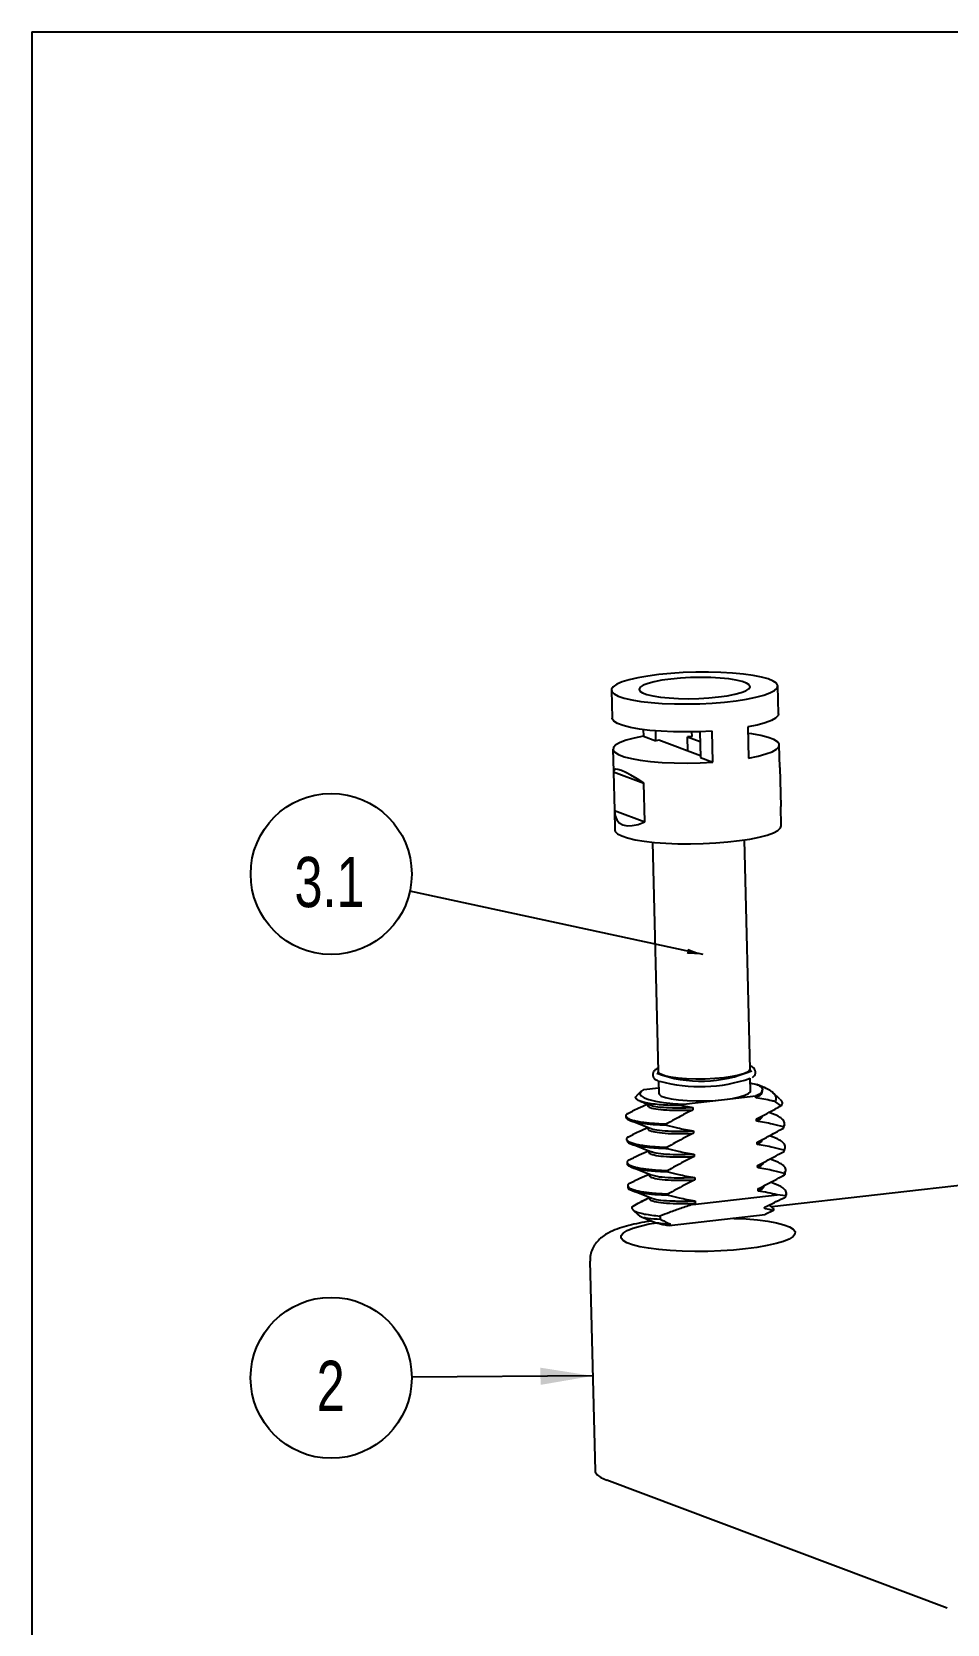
# Paper-space layout 'Layout1' of a CAD drawing. Extents: x 0.3 to 10.8, y 0.2 to 8.2.
# Drawn here: x 0.33 to 2.604, y 4.233 to 8.192 of the extents above; entities that cross this region are included whole.
import ezdxf

# ---------------------------------------------------------------- set-up
doc = ezdxf.new("R2010")
doc.units = 0
doc.header["$MEASUREMENT"] = 0
doc.linetypes.add('SLD-SOLID', pattern=[0])
doc.layers.get('0').update_dxf_attribs({"linetype": 'CONTINUOUS'})
doc.layers.add('SLD-0', color=7, linetype='SLD-SOLID')
doc.styles.add('SLDTEXTSTYLE1', font='TXT', dxfattribs={"width": 0.75})
doc.dimstyles.new('SLDDIMSTYLE0', dxfattribs={"dimtxt": 0.18, "dimasz": 0.13, "dimexe": 0, "dimexo": 0.0625, "dimgap": 0, "dimtad": 0, "dimtih": 1, "dimtoh": 1, "dimdec": 0, "dimrnd": 1e-09, "dimzin": 0, "dimtxsty": 'STANDARD', "dimsah": 1, "dimcen": 0.09, "dimazin": 3, "dimtfac": 0.13, "dimtdec": 0, "dimtofl": 0, "dimtmove": 0, "dimatfit": 3, "dimtolj": 1, "dimtzin": 0})
doc.dimstyles.new('SLDDIMSTYLE1', dxfattribs={"dimtxt": 0.18, "dimasz": 0.04, "dimexe": 0, "dimexo": 0.0625, "dimgap": 0, "dimtad": 0, "dimtih": 1, "dimtoh": 1, "dimdec": 0, "dimrnd": 1e-09, "dimzin": 0, "dimtxsty": 'STANDARD', "dimblk1": 'DOT', "dimblk2": 'DOT', "dimsah": 1, "dimcen": 0.09, "dimazin": 3, "dimtfac": 0.04, "dimtdec": 0, "dimtofl": 0, "dimtmove": 0, "dimatfit": 3, "dimtolj": 1, "dimtzin": 0})

# ---------------------------------------------------------------- blocks, each defined once
blk = doc.blocks.new('SW_NOTE_3')
at = {"layer": 'SLD-0', "color": 0}
blk.add_circle((-0.2001, -0.0015), 0.2001, dxfattribs=at)
at = {"layer": 'SLD-0', "color": 0, "insert": (-0.2013, 0.041), "char_height": 0.125, "attachment_point": 2, "style": 'SLDTEXTSTYLE1'}
blk.add_mtext('2', dxfattribs=at)
blk = doc.blocks.new('SW_NOTE_4')
at = {"layer": 'SLD-0', "color": 0}
blk.add_circle((-0.1955, 0.0424), 0.2001, dxfattribs=at)
at = {"layer": 'SLD-0', "color": 0, "insert": (-0.1997, 0.085), "char_height": 0.125, "attachment_point": 2, "style": 'SLDTEXTSTYLE1'}
blk.add_mtext('3.1', dxfattribs=at)
blk = doc.blocks.new('_DOT')
at = {"color": 0, "linetype": 'BYBLOCK'}
blk.add_line((-0.5, 0), (-1, 0), dxfattribs=at)
at = {"color": 0, "linetype": 'BYBLOCK', "const_width": 0.5}
blk.add_lwpolyline([(-0.25, 0, 1), (0.25, 0, 1)], format="xyb", close=True, dxfattribs=at)

psp = doc.layouts.get("Layout1")

# ---------------------------------------------------------------- linework, layer by layer
at = {"color": 7, "linetype": 'SLD-SOLID'}
for p, q in [((1.7702, 6.5556), (1.7719, 6.486)), ((2.1852, 6.4963), (2.1834, 6.5658)), ((1.8493, 6.4573), (1.8497, 6.4412)), ((1.8807, 6.4296), (1.8801, 6.4542)), ((2.0223, 6.3763), (2.0204, 6.4536)), ((2.1092, 6.4638), (2.1111, 6.3865)), ((1.8497, 6.4412), (1.8807, 6.4296)), ((1.9912, 6.3924), (1.8882, 6.4312)), ((1.9601, 6.4041), (1.9592, 6.4393)), ((1.9592, 6.4393), (1.9904, 6.4276)), ((1.9693, 6.4516), (1.9695, 6.4398)), ((1.9898, 6.4521), (1.9913, 6.388)), ((2.1885, 6.363), (2.1871, 6.419)), ((1.7738, 6.4088), (1.7752, 6.3528)), ((1.9913, 6.388), (2.0223, 6.3763)), ((1.7752, 6.3527), (1.7776, 6.2561)), ((1.7752, 6.3527), (1.8509, 6.3243)), ((2.1885, 6.3629), (2.1908, 6.2663)), ((1.8533, 6.2277), (1.8509, 6.3243)), ((1.7776, 6.2561), (1.7788, 6.2078)), ((1.7776, 6.2561), (1.8533, 6.2277)), ((2.192, 6.2181), (2.1908, 6.2663)), ((1.8721, 6.1773), (1.8862, 5.6074)), ((2.1145, 5.613), (2.1004, 6.183)), ((1.8868, 5.584), (1.8875, 5.5533)), ((2.1158, 5.5589), (2.115, 5.5905)), ((1.844, 5.5581), (1.8328, 5.5468)), ((1.8506, 5.5629), (1.8872, 5.5671)), ((2.0507, 5.5376), (2.1291, 5.5466)), ((2.1292, 5.5417), (2.1291, 5.5466)), ((2.1886, 5.5389), (2.1713, 5.5547)), ((1.8092, 5.5024), (1.8223, 5.5087)), ((1.859, 5.5266), (1.859, 5.5234)), ((1.9488, 5.526), (1.945, 5.5226)), ((1.9488, 5.526), (2.0507, 5.5376)), ((1.9727, 5.5178), (1.9728, 5.5117)), ((2.1727, 5.5013), (2.1615, 5.5057)), ((2.1917, 5.5221), (2.178, 5.5322)), ((1.8062, 5.4973), (1.8063, 5.4927)), ((1.8604, 5.4686), (1.8605, 5.4655)), ((1.9071, 5.4769), (1.9072, 5.474)), ((2.1306, 5.4838), (2.1305, 5.4899)), ((2.1976, 5.4667), (2.1999, 5.4751)), ((2.1976, 5.4667), (2.1976, 5.4696)), ((2.2006, 5.4734), (2.2005, 5.4781)), ((1.8076, 5.4393), (1.8077, 5.4364)), ((1.8107, 5.4444), (1.8238, 5.4507)), ((1.9741, 5.4598), (1.9743, 5.4537)), ((2.1321, 5.4258), (2.1319, 5.4319)), ((2.1741, 5.4433), (2.1629, 5.4477)), ((1.8121, 5.3865), (1.8252, 5.3928)), ((1.8618, 5.4107), (1.8619, 5.4075)), ((1.9085, 5.419), (1.9086, 5.416)), ((1.9755, 5.4019), (1.9757, 5.3958)), ((2.1756, 5.3854), (2.1644, 5.3897)), ((2.1991, 5.4087), (2.199, 5.4117)), ((2.1991, 5.4087), (2.2011, 5.4171)), ((2.2021, 5.4155), (2.2019, 5.4201)), ((1.8091, 5.3814), (1.8092, 5.3768)), ((1.8633, 5.3527), (1.8633, 5.3496)), ((1.91, 5.361), (1.91, 5.3581)), ((2.1335, 5.3678), (2.1333, 5.3739)), ((2.2005, 5.3508), (2.2004, 5.3537)), ((2.2034, 5.3592), (2.2034, 5.3621)), ((1.8105, 5.3234), (1.8106, 5.3188)), ((1.8135, 5.3285), (1.8266, 5.3348)), ((1.977, 5.3439), (1.9771, 5.3378)), ((2.1349, 5.3099), (2.1348, 5.316)), ((2.177, 5.3274), (2.1658, 5.3318)), ((2.7311, 5.335), (2.1688, 5.2706)), ((1.8647, 5.293), (1.8428, 5.2829)), ((1.8647, 5.2948), (1.8648, 5.2913)), ((1.9114, 5.3031), (1.9115, 5.3001)), ((1.9722, 5.2768), (2.1819, 5.3008)), ((1.9786, 5.2799), (1.9722, 5.2768)), ((1.9784, 5.286), (1.9786, 5.2799)), ((2.2032, 5.2978), (2.1819, 5.3008)), ((2.2036, 5.2957), (2.2041, 5.3012)), ((2.2049, 5.3001), (2.2048, 5.3042)), ((1.8237, 5.263), (1.8368, 5.251)), ((1.8504, 5.2436), (1.8799, 5.2322)), ((1.8907, 5.2478), (1.8924, 5.2396)), ((1.9135, 5.2244), (2.1525, 5.2518)), ((2.1732, 5.2617), (2.1525, 5.2518)), ((1.7167, 5.136), (1.7296, 4.6144)), ((2.6043, 4.2728), (1.7583, 4.5912))]:
    psp.add_line(p, q, dxfattribs=at)
at = {"color": 7, "linetype": 'SLD-SOLID', "flags": 128}
for points in [[(1.888, 6.5941), (1.8605, 6.5905), (1.8358, 6.5861), (1.8144, 6.5812), (1.7968, 6.5757), (1.7834, 6.57), (1.7746, 6.564), (1.7705, 6.5579), (1.7712, 6.5519), (1.7767, 6.5461), (1.787, 6.5406), (1.8017, 6.5356), (1.8205, 6.5312), (1.8429, 6.5275), (1.8685, 6.5246), (1.8966, 6.5225), (1.9266, 6.5213), (1.9578, 6.521), (1.9895, 6.5217), (2.0208, 6.5233), (2.0511, 6.5257), (2.0797, 6.529), (2.1058, 6.533), (2.1289, 6.5377), (2.1485, 6.5429), (2.164, 6.5485), (2.1752, 6.5544), (2.1817, 6.5605), (2.1834, 6.5665), (2.1802, 6.5724), (2.1723, 6.5781), (2.1598, 6.5833), (2.143, 6.588), (2.1224, 6.5921), (2.0983, 6.5954), (2.0713, 6.598), (2.0422, 6.5996), (2.0115, 6.6003), (1.98, 6.6001), (1.9484, 6.599), (1.9175, 6.597), (1.888, 6.5941)], [(1.9176, 6.583), (1.8957, 6.58), (1.8767, 6.5763), (1.861, 6.5721), (1.8493, 6.5676), (1.8419, 6.5627), (1.8391, 6.5579), (1.841, 6.5531), (1.8475, 6.5486), (1.8584, 6.5444), (1.8734, 6.5409), (1.8919, 6.538), (1.9132, 6.5359), (1.9368, 6.5346), (1.9617, 6.5342), (1.9871, 6.5348), (2.0122, 6.5362), (2.036, 6.5384), (2.0579, 6.5414), (2.077, 6.5451), (2.0926, 6.5492), (2.1044, 6.5538), (2.1118, 6.5586), (2.1145, 6.5635), (2.1126, 6.5683), (2.1061, 6.5728), (2.0952, 6.5769), (2.0802, 6.5805), (2.0617, 6.5834), (2.0404, 6.5855), (2.0168, 6.5868), (1.9919, 6.5871), (1.9665, 6.5866), (1.9414, 6.5852), (1.9176, 6.583)], [(2.1852, 6.4963), (2.1841, 6.492), (2.1782, 6.4858), (2.1675, 6.4797), (2.1522, 6.4739), (2.1326, 6.4686), (2.1092, 6.4638)], [(2.0204, 6.4536), (1.9883, 6.452), (1.956, 6.4515), (1.9243, 6.4519), (1.8939, 6.4532), (1.8655, 6.4555), (1.84, 6.4586), (1.8178, 6.4626), (1.7995, 6.4672), (1.7856, 6.4724), (1.7764, 6.4781), (1.7722, 6.4841), (1.7719, 6.486)], [(1.8497, 6.4412), (1.8264, 6.4364), (1.8068, 6.4311), (1.7915, 6.4253), (1.7808, 6.4192), (1.7749, 6.413), (1.7741, 6.4069), (1.7783, 6.4009), (1.7875, 6.3952), (1.8014, 6.3899), (1.8197, 6.3853), (1.8419, 6.3814), (1.8674, 6.3782), (1.8958, 6.3759), (1.9262, 6.3746), (1.958, 6.3742), (1.9903, 6.3748), (2.0223, 6.3763)], [(2.1111, 6.3865), (2.1345, 6.3913), (2.1541, 6.3967), (2.1694, 6.4024), (2.1801, 6.4085), (2.186, 6.4147), (2.1868, 6.4209), (2.1826, 6.4269), (2.1734, 6.4326), (2.1595, 6.4378), (2.1412, 6.4424), (2.119, 6.4464), (2.1096, 6.4477)], [(1.7788, 6.2078), (1.7798, 6.2041), (1.7854, 6.1983), (1.7956, 6.1929), (1.8103, 6.1879), (1.8291, 6.1835), (1.8515, 6.1798), (1.8771, 6.1768), (1.9052, 6.1747), (1.9353, 6.1736), (1.9664, 6.1733), (1.9981, 6.174), (2.0294, 6.1755), (2.0597, 6.178), (2.0883, 6.1813), (2.1144, 6.1853), (2.1375, 6.1899), (2.1571, 6.1951), (2.1726, 6.2008), (2.1838, 6.2067), (2.1903, 6.2127), (2.192, 6.2181)], [(2.0494, 5.5917), (2.0269, 5.5897), (2.0032, 5.5885), (1.9795, 5.5883), (1.9566, 5.5891), (1.9356, 5.5907), (1.9175, 5.5933), (1.903, 5.5965), (1.8927, 5.6004), (1.8872, 5.6047), (1.8862, 5.6074)], [(2.1145, 5.613), (2.1141, 5.6112), (2.1097, 5.6066), (2.1006, 5.6022), (2.0871, 5.5981), (2.0698, 5.5946), (2.0494, 5.5917)], [(1.8506, 5.5629), (1.8434, 5.5575), (1.8411, 5.5521), (1.8437, 5.5468), (1.8512, 5.5418), (1.8633, 5.5373), (1.8797, 5.5333), (1.8998, 5.53), (1.9231, 5.5275), (1.9488, 5.526)], [(1.8875, 5.5533), (1.8885, 5.5506), (1.894, 5.5463), (1.9043, 5.5424), (1.9188, 5.5392), (1.937, 5.5366), (1.9579, 5.535), (1.9808, 5.5342), (2.0046, 5.5344), (2.0282, 5.5356), (2.0507, 5.5376)], [(2.0507, 5.5376), (2.0711, 5.5405), (2.0884, 5.544), (2.1019, 5.5481), (2.1111, 5.5525), (2.1154, 5.5571), (2.1158, 5.5589)], [(2.0703, 5.2424), (2.0752, 5.2422), (2.1052, 5.2406), (2.1332, 5.2382), (2.1584, 5.2349), (2.1803, 5.2309), (2.1984, 5.2262), (2.2123, 5.221), (2.2217, 5.2153), (2.2264, 5.2093), (2.2262, 5.2032), (2.2213, 5.197), (2.2116, 5.1908), (2.1974, 5.185), (2.1791, 5.1795), (2.157, 5.1744), (2.1316, 5.17), (2.1035, 5.1663), (2.0733, 5.1633), (2.0418, 5.1612), (2.0095, 5.16), (1.9772, 5.1597), (1.9457, 5.1604), (1.9157, 5.1619), (1.8877, 5.1644), (1.8625, 5.1677), (1.8406, 5.1717), (1.8225, 5.1763), (1.8086, 5.1816), (1.7992, 5.1873), (1.7945, 5.1932), (1.7946, 5.1994), (1.7996, 5.2056), (1.8093, 5.2117), (1.8234, 5.2176), (1.8418, 5.2231), (1.8639, 5.2282), (1.8817, 5.2314)], [(1.7296, 4.6144), (1.73, 4.6118), (1.7345, 4.6046), (1.744, 4.5977), (1.7583, 4.5912)]]:
    psp.add_lwpolyline(points, dxfattribs=at)
at = {"color": 7, "linetype": 'SLD-SOLID'}
for centre, radius, start, end in [((1.9425, 6.1529), 0.2835, 101.053, 102.5905), ((1.9972, 5.7301), 0.7102, 92.2299, 93.0634), ((1.9927, 5.9021), 0.3188, 249.788, 293.3097), ((1.9907, 5.9515), 0.3818, 254.7033, 289.0383), ((1.864, 5.2846), 0.0432, 231.0231, 251.62)]:
    psp.add_arc(centre, radius, start, end, dxfattribs=at)
for centre, major_axis, ratio, start_param, end_param in [((1.9864, 6.1743), (0.2099, -0.1826), 0.125499, 2.376181, 3.256133), ((1.9797, 6.4448), (0.1905, 0.219), 0.308557, 2.815876, 3.695828), ((2.0106, 5.1929), (0.1817, 0.1291), 0.544524, 6.050059, 6.067148)]:
    psp.add_ellipse(centre, major_axis=major_axis, ratio=ratio, start_param=start_param, end_param=end_param, dxfattribs=at)
for points, knots in [([(1.886, 5.6152), (1.8839, 5.6142), (1.8793, 5.6121), (1.8749, 5.6077), (1.8718, 5.6006), (1.8737, 5.5931), (1.8786, 5.5881), (1.8825, 5.5853), (1.8861, 5.5841), (1.8867, 5.5839)], [0, 0, 0, 0, 0.1452584, 0.3200381, 0.4700192, 0.6318909, 0.7825845, 0.966336, 1, 1, 1, 1]), ([(2.1203, 5.5925), (2.1222, 5.5939), (2.1257, 5.5965), (2.1289, 5.603), (2.128, 5.6105), (2.1237, 5.6158), (2.1193, 5.6191), (2.1152, 5.6206), (2.1137, 5.6212)], [0, 0, 0, 0, 0.191564, 0.36272, 0.53008, 0.700479, 0.894274, 1, 1, 1, 1]), ([(1.945, 5.5226), (1.9292, 5.5228), (1.9049, 5.5232), (1.8779, 5.5257), (1.8601, 5.5283), (1.846, 5.5316), (1.8361, 5.5354), (1.8308, 5.5395), (1.8295, 5.5433), (1.8322, 5.5456), (1.8331, 5.5465)], [0, 0, 0, 0, 0.216393, 0.332939, 0.452856, 0.56956, 0.689533, 0.808394, 0.93062, 1, 1, 1, 1]), ([(2.1153, 5.5789), (2.1219, 5.5774), (2.1338, 5.5747), (2.142, 5.5696), (2.1458, 5.5651), (2.1451, 5.5623), (2.1448, 5.5611)], [0, 0, 0, 0, 0.312522, 0.568685, 0.824678, 1, 1, 1, 1]), ([(2.1448, 5.5611), (2.1449, 5.5603), (2.1453, 5.558), (2.1426, 5.5531), (2.1343, 5.5491), (2.1291, 5.5466)], [0, 0, 0, 0, 0.1625796, 0.4737343, 1, 1, 1, 1]), ([(2.1292, 5.5417), (2.1342, 5.5448), (2.1444, 5.5512), (2.1447, 5.5578), (2.1448, 5.5611)], [0, 0, 0, 0, 0.494611, 1, 1, 1, 1]), ([(2.1437, 5.57), (2.1424, 5.5705), (2.1382, 5.5721), (2.1341, 5.5738), (2.1313, 5.5749)], [0, 0, 0, 0, 0.312995, 1, 1, 1, 1]), ([(2.178, 5.5322), (2.179, 5.5359), (2.1807, 5.5424), (2.1752, 5.5517), (2.1653, 5.5598), (2.1547, 5.5658), (2.146, 5.5689), (2.1437, 5.5698)], [0, 0, 0, 0, 0.277301, 0.490037, 0.708988, 0.92099, 1, 1, 1, 1]), ([(1.859, 5.5255), (1.8515, 5.5221), (1.8392, 5.5165), (1.827, 5.511), (1.8223, 5.5088)], [0, 0, 0, 0, 0.609554, 1, 1, 1, 1]), ([(1.8412, 5.5336), (1.8444, 5.5323), (1.8522, 5.5292), (1.8601, 5.5261), (1.8648, 5.5243)], [0, 0, 0, 0, 0.412873, 1, 1, 1, 1]), ([(1.8595, 5.5234), (1.8601, 5.5218), (1.8615, 5.5185), (1.8788, 5.5141), (1.905, 5.5115), (1.9374, 5.5105), (1.9611, 5.5113), (1.9728, 5.5117)], [0, 0, 0, 0, 0.200321, 0.411065, 0.625878, 0.814907, 1, 1, 1, 1]), ([(1.8653, 5.5243), (1.8696, 5.523), (1.8787, 5.5201), (1.905, 5.5176), (1.9372, 5.5166), (1.9609, 5.5174), (1.9727, 5.5178)], [0, 0, 0, 0, 0.24391, 0.519692, 0.762373, 1, 1, 1, 1]), ([(1.9728, 5.5117), (1.964, 5.5073), (1.9484, 5.4996), (1.9266, 5.4878), (1.9136, 5.4806), (1.9071, 5.4769)], [0, 0, 0, 0, 0.400591, 0.700255, 1, 1, 1, 1]), ([(1.945, 5.5226), (1.9481, 5.522), (1.9573, 5.5201), (1.9665, 5.5187), (1.9727, 5.5178)], [0, 0, 0, 0, 0.335918, 1, 1, 1, 1]), ([(2.178, 5.5322), (2.175, 5.5329), (2.1654, 5.5352), (2.1492, 5.5387), (2.1359, 5.5407), (2.1292, 5.5417)], [0, 0, 0, 0, 0.186597, 0.593012, 1, 1, 1, 1]), ([(2.1305, 5.4899), (2.1393, 5.4943), (2.1548, 5.502), (2.1752, 5.5129), (2.1867, 5.5193), (2.1917, 5.5221)], [0, 0, 0, 0, 0.430077, 0.751797, 1, 1, 1, 1]), ([(2.1883, 5.5386), (2.1901, 5.5369), (2.1942, 5.5328), (2.1946, 5.5272), (2.1925, 5.5235), (2.1917, 5.5221)], [0, 0, 0, 0, 0.331711, 0.759388, 1, 1, 1, 1]), ([(1.8092, 5.5024), (1.8089, 5.502), (1.808, 5.5013), (1.8069, 5.5), (1.8061, 5.4982), (1.8062, 5.4961), (1.8082, 5.4929), (1.814, 5.4894), (1.8226, 5.4865), (1.8298, 5.4847), (1.8354, 5.4835), (1.842, 5.4823), (1.8499, 5.4811), (1.8611, 5.4797), (1.8746, 5.4785), (1.8891, 5.4776), (1.8995, 5.4772), (1.9051, 5.477), (1.9071, 5.4769)], [0, 0, 0, 0, 0.0281098, 0.0644275, 0.1138011, 0.1762274, 0.2517024, 0.3888489, 0.4999148, 0.5412315, 0.5867326, 0.6364176, 0.6902863, 0.7483384, 0.8460526, 0.920577, 0.9718963, 1, 1, 1, 1]), ([(1.8073, 5.4944), (1.807, 5.4938), (1.8052, 5.4905), (1.8165, 5.4848), (1.8412, 5.479), (1.8728, 5.4754), (1.8957, 5.4745), (1.9072, 5.474)], [0, 0, 0, 0, 0.053236, 0.332773, 0.607703, 0.804043, 1, 1, 1, 1]), ([(1.8169, 5.4857), (1.825, 5.4825), (1.8412, 5.4762), (1.8579, 5.4696), (1.8662, 5.4664)], [0, 0, 0, 0, 0.50051, 1, 1, 1, 1]), ([(1.8604, 5.4675), (1.8529, 5.4641), (1.8407, 5.4585), (1.8285, 5.453), (1.8237, 5.4509)], [0, 0, 0, 0, 0.609554, 1, 1, 1, 1]), ([(1.8615, 5.4655), (1.8612, 5.465), (1.8594, 5.4628), (1.8679, 5.4591), (1.8878, 5.455), (1.9184, 5.4529), (1.9491, 5.4527), (1.9684, 5.4535), (1.9743, 5.4537)], [0, 0, 0, 0, 0.055225, 0.269661, 0.480549, 0.696238, 0.908509, 1, 1, 1, 1]), ([(1.8673, 5.4664), (1.8679, 5.466), (1.871, 5.464), (1.8884, 5.4611), (1.918, 5.459), (1.9489, 5.4588), (1.9683, 5.4596), (1.9741, 5.4598)], [0, 0, 0, 0, 0.061036, 0.332164, 0.609466, 0.882373, 1, 1, 1, 1]), ([(1.9072, 5.474), (1.9162, 5.4717), (1.9318, 5.4677), (1.9541, 5.4629), (1.9674, 5.4609), (1.9741, 5.4598)], [0, 0, 0, 0, 0.409698, 0.704641, 1, 1, 1, 1]), ([(2.1306, 5.4838), (2.1378, 5.4878), (2.1457, 5.4923), (2.1452, 5.4968), (2.1451, 5.4972)], [0, 0, 0, 0, 0.909045, 1, 1, 1, 1]), ([(2.1976, 5.4696), (2.1885, 5.4719), (2.173, 5.4759), (2.1506, 5.4807), (2.1373, 5.4827), (2.1306, 5.4838)], [0, 0, 0, 0, 0.409698, 0.704641, 1, 1, 1, 1]), ([(2.1319, 5.4319), (2.1408, 5.4363), (2.1563, 5.444), (2.1781, 5.4558), (2.1911, 5.463), (2.1976, 5.4667)], [0, 0, 0, 0, 0.400591, 0.700255, 1, 1, 1, 1]), ([(2.1976, 5.4696), (2.1979, 5.4702), (2.1988, 5.4714), (2.1998, 5.4736), (2.2006, 5.4765), (2.2005, 5.4801), (2.1985, 5.4854), (2.1926, 5.4914), (2.1839, 5.4965), (2.1771, 5.4995), (2.174, 5.5007), (2.1727, 5.5013)], [0, 0, 0, 0, 0.048918, 0.112119, 0.19804, 0.306677, 0.438021, 0.676687, 0.869968, 0.941869, 1, 1, 1, 1]), ([(1.8107, 5.4444), (1.8103, 5.4441), (1.8094, 5.4433), (1.8084, 5.442), (1.8076, 5.4403), (1.8076, 5.4381), (1.8096, 5.435), (1.8154, 5.4315), (1.824, 5.4286), (1.8313, 5.4267), (1.8368, 5.4255), (1.8434, 5.4243), (1.8513, 5.4231), (1.8625, 5.4218), (1.8761, 5.4205), (1.8905, 5.4196), (1.901, 5.4192), (1.9065, 5.419), (1.9085, 5.419)], [0, 0, 0, 0, 0.02811, 0.064427, 0.113801, 0.176227, 0.251702, 0.388849, 0.499915, 0.541232, 0.586733, 0.636418, 0.690286, 0.748338, 0.846053, 0.920577, 0.971896, 1, 1, 1, 1]), ([(1.8099, 5.4365), (1.8095, 5.435), (1.8085, 5.4308), (1.8253, 5.4245), (1.8576, 5.4187), (1.8893, 5.4166), (1.9074, 5.4161), (1.9086, 5.416)], [0, 0, 0, 0, 0.144947, 0.421932, 0.69939, 0.980616, 1, 1, 1, 1]), ([(1.8183, 5.4277), (1.8264, 5.4245), (1.8427, 5.4182), (1.8593, 5.4117), (1.8677, 5.4084)], [0, 0, 0, 0, 0.50051, 1, 1, 1, 1]), ([(1.9743, 5.4537), (1.9654, 5.4493), (1.9499, 5.4417), (1.928, 5.4299), (1.915, 5.4226), (1.9085, 5.419)], [0, 0, 0, 0, 0.400591, 0.700255, 1, 1, 1, 1]), ([(2.1321, 5.4258), (2.135, 5.4275), (2.1426, 5.4317), (2.1446, 5.4362), (2.1459, 5.439)], [0, 0, 0, 0, 0.393243, 1, 1, 1, 1]), ([(2.199, 5.4117), (2.19, 5.414), (2.1744, 5.418), (2.1521, 5.4227), (2.1387, 5.4248), (2.1321, 5.4258)], [0, 0, 0, 0, 0.409698, 0.704641, 1, 1, 1, 1]), ([(2.199, 5.4117), (2.1994, 5.4122), (2.2002, 5.4135), (2.2013, 5.4157), (2.202, 5.4186), (2.2019, 5.4222), (2.1999, 5.4274), (2.1941, 5.4335), (2.1853, 5.4385), (2.1786, 5.4416), (2.1755, 5.4428), (2.1741, 5.4433)], [0, 0, 0, 0, 0.048918, 0.112119, 0.19804, 0.306677, 0.438021, 0.676687, 0.869968, 0.941869, 1, 1, 1, 1]), ([(1.8121, 5.3865), (1.8117, 5.3861), (1.8109, 5.3854), (1.8098, 5.384), (1.809, 5.3823), (1.8091, 5.3801), (1.811, 5.377), (1.8168, 5.3735), (1.8255, 5.3706), (1.8327, 5.3688), (1.8382, 5.3676), (1.8449, 5.3664), (1.8528, 5.3652), (1.8639, 5.3638), (1.8775, 5.3626), (1.8919, 5.3617), (1.9024, 5.3612), (1.908, 5.3611), (1.91, 5.361)], [0, 0, 0, 0, 0.02811, 0.064427, 0.113801, 0.176227, 0.251702, 0.388849, 0.499915, 0.541232, 0.586733, 0.636418, 0.690286, 0.748338, 0.846053, 0.920577, 0.971896, 1, 1, 1, 1]), ([(1.8619, 5.4096), (1.8544, 5.4062), (1.8421, 5.4006), (1.8299, 5.395), (1.8251, 5.3929)], [0, 0, 0, 0, 0.609554, 1, 1, 1, 1]), ([(1.8635, 5.4076), (1.8631, 5.4065), (1.8622, 5.4037), (1.8746, 5.3996), (1.8982, 5.3962), (1.9325, 5.3945), (1.9609, 5.3954), (1.9757, 5.3958)], [0, 0, 0, 0, 0.125655, 0.338057, 0.550823, 0.766491, 1, 1, 1, 1]), ([(1.8691, 5.4085), (1.8711, 5.4076), (1.8767, 5.4051), (1.8985, 5.4023), (1.9322, 5.4006), (1.9607, 5.4014), (1.9755, 5.4019)], [0, 0, 0, 0, 0.14949, 0.422866, 0.699971, 1, 1, 1, 1]), ([(1.9086, 5.416), (1.9176, 5.4137), (1.9332, 5.4097), (1.9555, 5.405), (1.9689, 5.4029), (1.9755, 5.4019)], [0, 0, 0, 0, 0.409698, 0.704641, 1, 1, 1, 1]), ([(1.9757, 5.3958), (1.9668, 5.3914), (1.9513, 5.3837), (1.9295, 5.3719), (1.9165, 5.3646), (1.91, 5.361)], [0, 0, 0, 0, 0.400591, 0.700255, 1, 1, 1, 1]), ([(2.1333, 5.3739), (2.1422, 5.3783), (2.1577, 5.386), (2.1796, 5.3978), (2.1926, 5.4051), (2.1991, 5.4087)], [0, 0, 0, 0, 0.400591, 0.700255, 1, 1, 1, 1]), ([(2.2004, 5.3537), (2.2008, 5.3543), (2.2017, 5.3555), (2.2027, 5.3577), (2.2035, 5.3606), (2.2034, 5.3642), (2.2013, 5.3695), (2.1955, 5.3755), (2.1868, 5.3805), (2.18, 5.3836), (2.1769, 5.3848), (2.1755, 5.3854)], [0, 0, 0, 0, 0.048918, 0.112119, 0.19804, 0.306677, 0.438021, 0.676687, 0.869968, 0.941869, 1, 1, 1, 1]), ([(1.8098, 5.3784), (1.8096, 5.3781), (1.8082, 5.3758), (1.8154, 5.3709), (1.8352, 5.3644), (1.8694, 5.3598), (1.8978, 5.3586), (1.91, 5.3581)], [0, 0, 0, 0, 0.033323, 0.236302, 0.511069, 0.790912, 1, 1, 1, 1]), ([(1.8197, 5.3697), (1.8279, 5.3666), (1.8441, 5.3602), (1.8608, 5.3537), (1.8691, 5.3504)], [0, 0, 0, 0, 0.50051, 1, 1, 1, 1]), ([(1.8633, 5.3516), (1.8558, 5.3482), (1.8435, 5.3426), (1.8313, 5.3371), (1.8266, 5.3349)], [0, 0, 0, 0, 0.609554, 1, 1, 1, 1]), ([(1.8639, 5.3496), (1.8645, 5.348), (1.8657, 5.3447), (1.8826, 5.3403), (1.9086, 5.3376), (1.9412, 5.3366), (1.9652, 5.3374), (1.9771, 5.3378)], [0, 0, 0, 0, 0.195203, 0.405999, 0.620705, 0.812368, 1, 1, 1, 1]), ([(1.8697, 5.3505), (1.8738, 5.3491), (1.8827, 5.3462), (1.9087, 5.3437), (1.941, 5.3427), (1.9651, 5.3435), (1.977, 5.3439)], [0, 0, 0, 0, 0.237388, 0.513039, 0.759107, 1, 1, 1, 1]), ([(1.91, 5.3581), (1.9191, 5.3558), (1.9346, 5.3518), (1.957, 5.347), (1.9703, 5.345), (1.977, 5.3439)], [0, 0, 0, 0, 0.409698, 0.704641, 1, 1, 1, 1]), ([(2.1335, 5.3678), (2.1389, 5.371), (2.1464, 5.3753), (2.1471, 5.3797), (2.1473, 5.381)], [0, 0, 0, 0, 0.725356, 1, 1, 1, 1]), ([(2.2004, 5.3537), (2.1914, 5.356), (2.1758, 5.36), (2.1535, 5.3648), (2.1402, 5.3668), (2.1335, 5.3678)], [0, 0, 0, 0, 0.409698, 0.704641, 1, 1, 1, 1]), ([(2.1348, 5.316), (2.1436, 5.3204), (2.1591, 5.3281), (2.181, 5.3399), (2.194, 5.3471), (2.2005, 5.3508)], [0, 0, 0, 0, 0.400591, 0.700255, 1, 1, 1, 1]), ([(2.2005, 5.3508), (2.2009, 5.3513), (2.2029, 5.3541), (2.202, 5.3568), (2.2013, 5.3591)], [0, 0, 0, 0, 0.174235, 1, 1, 1, 1]), ([(1.8114, 5.3205), (1.8112, 5.32), (1.8094, 5.3168), (1.8204, 5.3111), (1.8447, 5.3052), (1.8765, 5.3016), (1.8998, 5.3006), (1.9115, 5.3001)], [0, 0, 0, 0, 0.046467, 0.326158, 0.600999, 0.80066, 1, 1, 1, 1]), ([(1.8135, 5.3285), (1.8132, 5.3282), (1.8123, 5.3274), (1.8112, 5.3261), (1.8104, 5.3243), (1.8105, 5.3222), (1.8125, 5.3191), (1.8183, 5.3155), (1.8269, 5.3126), (1.8341, 5.3108), (1.8397, 5.3096), (1.8463, 5.3084), (1.8542, 5.3072), (1.8654, 5.3059), (1.8789, 5.3046), (1.8934, 5.3037), (1.9038, 5.3033), (1.9094, 5.3031), (1.9114, 5.3031)], [0, 0, 0, 0, 0.02811, 0.064428, 0.113801, 0.176227, 0.251702, 0.388849, 0.499915, 0.541232, 0.586733, 0.636418, 0.690286, 0.748338, 0.846053, 0.920577, 0.971896, 1, 1, 1, 1]), ([(1.8213, 5.3117), (1.8294, 5.3086), (1.8457, 5.3022), (1.8624, 5.2957), (1.8707, 5.2924)], [0, 0, 0, 0, 0.500454, 1, 1, 1, 1]), ([(1.9771, 5.3378), (1.9683, 5.3334), (1.9527, 5.3257), (1.9309, 5.314), (1.9179, 5.3067), (1.9114, 5.3031)], [0, 0, 0, 0, 0.400591, 0.700255, 1, 1, 1, 1]), ([(2.1349, 5.3099), (2.1419, 5.3138), (2.1498, 5.3183), (2.1494, 5.3228), (2.1493, 5.3233)], [0, 0, 0, 0, 0.893674, 1, 1, 1, 1]), ([(2.1819, 5.3008), (2.1741, 5.3026), (2.1586, 5.3062), (2.1428, 5.3087), (2.1349, 5.3099)], [0, 0, 0, 0, 0.49957, 1, 1, 1, 1]), ([(2.2032, 5.2978), (2.2038, 5.2994), (2.2051, 5.3025), (2.2046, 5.3072), (2.2026, 5.3113), (2.1995, 5.3148), (2.1958, 5.3179), (2.1907, 5.3212), (2.1845, 5.3243), (2.1798, 5.3264), (2.1773, 5.3273), (2.177, 5.3274)], [0, 0, 0, 0, 0.15013, 0.300263, 0.450399, 0.543699, 0.648594, 0.765082, 0.893163, 0.986157, 1, 1, 1, 1]), ([(1.8204, 5.27), (1.8259, 5.2733), (1.837, 5.2799), (1.8517, 5.2878), (1.8613, 5.2921), (1.8647, 5.2937)], [0, 0, 0, 0, 0.3836625, 0.7782653, 1, 1, 1, 1]), ([(1.8204, 5.27), (1.8212, 5.267), (1.8223, 5.2624), (1.8364, 5.2568), (1.8555, 5.2518), (1.877, 5.2493), (1.8907, 5.2478)], [0, 0, 0, 0, 0.322393, 0.499059, 0.680726, 1, 1, 1, 1]), ([(1.8653, 5.2913), (1.8651, 5.291), (1.8641, 5.2889), (1.8718, 5.2853), (1.8915, 5.2812), (1.9219, 5.2791), (1.9527, 5.2788), (1.9724, 5.2796), (1.9786, 5.2799)], [0, 0, 0, 0, 0.039445, 0.2563873, 0.469552, 0.6876088, 0.9024222, 1, 1, 1, 1]), ([(1.8717, 5.2924), (1.8722, 5.2921), (1.8751, 5.2902), (1.8922, 5.2873), (1.9215, 5.2852), (1.9526, 5.2849), (1.9723, 5.2857), (1.9784, 5.286)], [0, 0, 0, 0, 0.050779, 0.322883, 0.601233, 0.875442, 1, 1, 1, 1]), ([(1.9722, 5.2768), (1.9623, 5.2736), (1.943, 5.2673), (1.9158, 5.2574), (1.8986, 5.2508), (1.8907, 5.2478)], [0, 0, 0, 0, 0.362968, 0.704708, 1, 1, 1, 1]), ([(1.9115, 5.3001), (1.9205, 5.2978), (1.9361, 5.2938), (1.9584, 5.289), (1.9717, 5.287), (1.9784, 5.286)], [0, 0, 0, 0, 0.409698, 0.704641, 1, 1, 1, 1]), ([(2.1507, 5.2701), (2.1554, 5.2724), (2.1648, 5.2769), (2.1824, 5.2854), (2.1954, 5.2917), (2.2036, 5.2957)], [0, 0, 0, 0, 0.265832, 0.531664, 1, 1, 1, 1]), ([(2.1516, 5.2658), (2.1515, 5.2663), (2.1514, 5.2673), (2.151, 5.2687), (2.1508, 5.2697), (2.1507, 5.2701)], [0, 0, 0, 0, 0.348427, 0.674187, 1, 1, 1, 1]), ([(2.1732, 5.2617), (2.173, 5.2617), (2.166, 5.2632), (2.1587, 5.2645), (2.1516, 5.2658)], [0, 0, 0, 0, 0.029856, 1, 1, 1, 1]), ([(2.1615, 5.2753), (2.1641, 5.2739), (2.1719, 5.2696), (2.1727, 5.2648), (2.1732, 5.2617)], [0, 0, 0, 0, 0.341132, 1, 1, 1, 1]), ([(1.8707, 5.2357), (1.8668, 5.2352), (1.8531, 5.2332), (1.8318, 5.2289), (1.8068, 5.2229), (1.7836, 5.2156), (1.7646, 5.2074), (1.7493, 5.198), (1.7378, 5.1883), (1.7281, 5.1766), (1.721, 5.1628), (1.7168, 5.1489), (1.7171, 5.1398), (1.7172, 5.1361)], [0, 0, 0, 0, 0.0484514, 0.1705777, 0.2958167, 0.4268602, 0.5701117, 0.6623341, 0.7414211, 0.814221, 0.8840444, 0.9527691, 1, 1, 1, 1]), ([(1.8924, 5.2396), (1.8809, 5.2402), (1.8636, 5.241), (1.8537, 5.2429), (1.8504, 5.2436)], [0, 0, 0, 0, 0.662186, 1, 1, 1, 1]), ([(1.8799, 5.2322), (1.8847, 5.2312), (1.8944, 5.2293), (1.9092, 5.2283), (1.9167, 5.2279)], [0, 0, 0, 0, 0.49514, 1, 1, 1, 1]), ([(1.8799, 5.2322), (1.8817, 5.2315), (1.8855, 5.2302), (1.8923, 5.2284), (1.9013, 5.2264), (1.9089, 5.2251), (1.9135, 5.2244)], [0, 0, 0, 0, 0.22007, 0.440141, 0.660211, 1, 1, 1, 1]), ([(1.8924, 5.2396), (1.8929, 5.2394), (1.8963, 5.2377), (1.9044, 5.2338), (1.912, 5.2301), (1.9167, 5.2279)], [0, 0, 0, 0, 0.061663, 0.417412, 1, 1, 1, 1]), ([(1.9167, 5.2279), (1.9164, 5.2276), (1.9158, 5.2269), (1.915, 5.2261), (1.9142, 5.2252), (1.9137, 5.2247), (1.9135, 5.2244)], [0, 0, 0, 0, 0.262517, 0.525035, 0.762514, 1, 1, 1, 1])]:
    psp.add_open_spline(points, degree=3, knots=knots, dxfattribs=at)
at = {"layer": 'SLD-0', "color": 7}
for q in [(10.6299, 8.1921), (0.3299, 0.3921)]:
    psp.add_line((0.3299, 8.1921), q, dxfattribs=at)

# ---------------------------------------------------------------- block references
at = {"layer": 'SLD-0'}
for name, p in [('SW_NOTE_4', (1.2693, 6.0559)), ('SW_NOTE_3', (1.2738, 4.8472))]:
    psp.add_blockref(name, p, dxfattribs=at)

# ---------------------------------------------------------------- leaders
for points, dimstyle in [([(1.9978, 5.8979), (1.2693, 6.0559)], 'SLDDIMSTYLE1'), ([(1.7238, 4.8505), (1.2738, 4.8472)], 'SLDDIMSTYLE0')]:
    psp.add_leader(points, dimstyle=dimstyle, dxfattribs=at)

doc.saveas('drawing.dxf')
